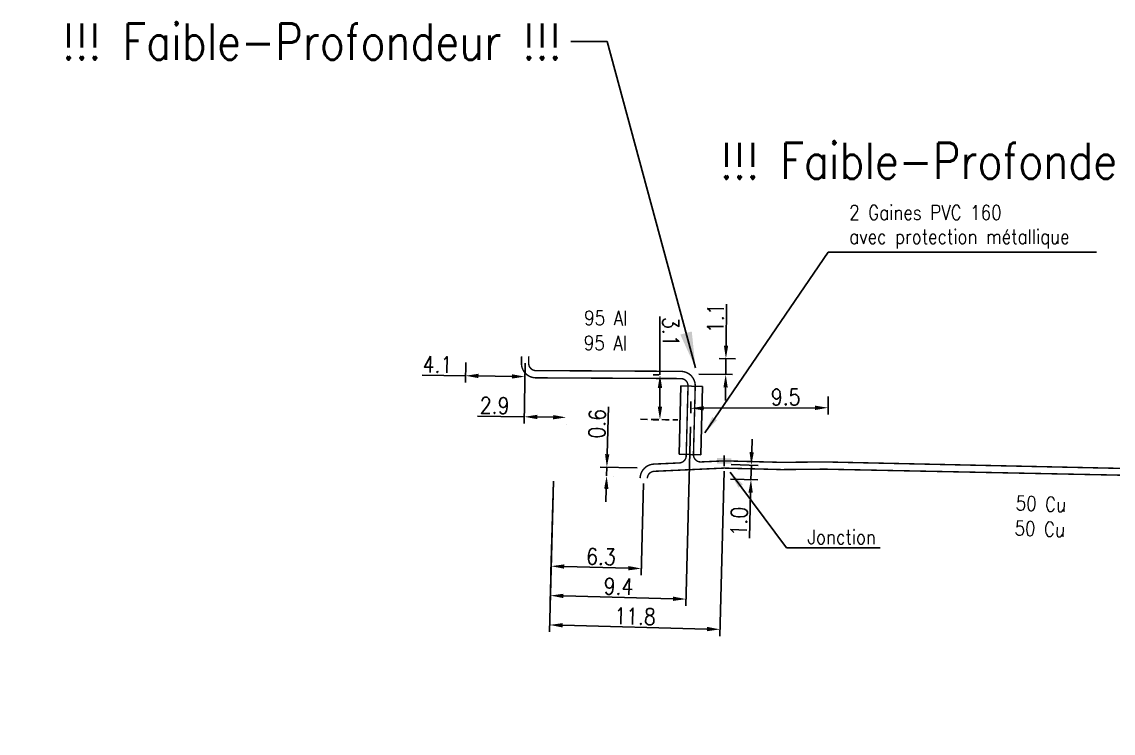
# Model space of a CAD drawing. Header units: millimetres. Extents: x 185000 to 186000, y 128000 to 129009.
# Drawn here: x 185024.9 to 185100.5, y 128278.5 to 128327.7 of the extents above; entities that cross this region are included whole.
import ezdxf
from ezdxf.enums import TextEntityAlignment as Align

# ---------------------------------------------------------------- set-up
doc = ezdxf.new("R2010")
doc.units = ezdxf.units.MM
doc.header["$PDMODE"] = 34
doc.linetypes.add('DASHED', pattern=[0.75, 0.5, -0.25])
doc.layers.get('0').update_dxf_attribs({"linetype": 'CONTINUOUS'})
doc.layers.get('DEFPOINTS').update_dxf_attribs({"linetype": 'CONTINUOUS'})
for name, color, linetype in [('M_120', 5, 'M_ST_13'), ('M_300', 7, 'CONTINUOUS'), ('M_400', 7, 'CONTINUOUS'), ('M_420', 7, 'CONTINUOUS')]:
    doc.layers.add(name, color=color, linetype=linetype)
doc.styles.get("Standard").update_dxf_attribs({"font": 'romans.shx', "width": 0.85})
doc.linetypes.add('M_ST_13', pattern='A,5,-0.3,["oo",Standard,S=1.5,R=0,X=0,Y=-0.5],-3', length=8.3)
doc.dimstyles.get("Standard").update_dxf_attribs({"dimtxt": 1.5, "dimasz": 1.2, "dimexe": 0.625, "dimexo": 0.625, "dimgap": 0.25, "dimtad": 1, "dimdec": 1, "dimzin": 0, "dimdsep": 46, "dimtxsty": 'Standard', "dimcen": -0.5, "dimadec": 0, "dimazin": 0, "dimtfac": 1, "dimtdec": 1, "dimtmove": 0, "dimatfit": 3, "dimfxl": 0, "dimtolj": 1, "dimtzin": 0, "dimarcsym": 0})

# ---------------------------------------------------------------- blocks, each defined once
blk = doc.blocks.new('*D293')
at = {"layer": 'DEFPOINTS', "color": 0, "linetype": 'Continuous', "transparency": 16777216}
for p in [(185061.755, 128296.38), (185068.003, 128296.218), (185061.59, 128290.033)]:
    blk.add_point(p, dxfattribs=at)
at = {"layer": 'M_120', "color": 0, "linetype": 'Continuous', "lineweight": -2, "transparency": 16777216}
for p, q in [((185061.742, 128295.911), (185061.578, 128289.564)), ((185067.99, 128295.749), (185067.826, 128289.402)), ((185066.938, 128289.894), (185062.49, 128290.009))]:
    blk.add_line(p, q, dxfattribs=at)
at = {"layer": 'M_120', "color": 0, "linetype": 'Continuous', "transparency": 16777216}
for points in [[(185062.493, 128290.159), (185062.486, 128289.859), (185061.59, 128290.033)], [(185066.942, 128290.044), (185066.934, 128289.744), (185067.838, 128289.87)]]:
    blk.add_solid(points, dxfattribs=at)
at = {"layer": 'M_120', "color": 0, "linetype": 'Continuous', "transparency": 16777216, "insert": (185065.044, 128290.693), "char_height": 1.125, "attachment_point": 5, "rotation": 358.51297}
blk.add_mtext('\\A1;6.3', dxfattribs=at)
blk = doc.blocks.new('*D294')
at = {"layer": 'DEFPOINTS', "color": 0, "linetype": 'Continuous', "transparency": 16777216}
for p in [(185071.256, 128300.148), (185061.755, 128296.38), (185061.537, 128288)]:
    blk.add_point(p, dxfattribs=at)
at = {"layer": 'M_120', "color": 0, "linetype": 'Continuous', "lineweight": -2, "transparency": 16777216}
for p, q in [((185071.243, 128299.679), (185070.922, 128287.287)), ((185061.742, 128295.911), (185061.525, 128287.531)), ((185070.034, 128287.779), (185062.437, 128287.977))]:
    blk.add_line(p, q, dxfattribs=at)
at = {"layer": 'M_120', "color": 0, "linetype": 'Continuous', "transparency": 16777216}
for points in [[(185062.441, 128288.126), (185062.433, 128287.827), (185061.537, 128288)], [(185070.038, 128287.929), (185070.03, 128287.629), (185070.934, 128287.756)]]:
    blk.add_solid(points, dxfattribs=at)
at = {"layer": 'M_120', "color": 0, "linetype": 'Continuous', "transparency": 16777216, "insert": (185066.255, 128288.628), "char_height": 1.125, "attachment_point": 5, "rotation": 358.51297}
blk.add_mtext('\\A1;9.4', dxfattribs=at)
blk = doc.blocks.new('*D295')
at = {"layer": 'DEFPOINTS', "color": 0, "linetype": 'Continuous', "transparency": 16777216}
for p in [(185073.577, 128297.073), (185061.755, 128296.38), (185061.484, 128285.967)]:
    blk.add_point(p, dxfattribs=at)
at = {"layer": 'M_120', "color": 0, "linetype": 'Continuous', "lineweight": -2, "transparency": 16777216}
for p, q in [((185073.564, 128296.605), (185073.268, 128285.192)), ((185061.742, 128295.911), (185061.472, 128285.499)), ((185072.381, 128285.684), (185062.384, 128285.944))]:
    blk.add_line(p, q, dxfattribs=at)
at = {"layer": 'M_120', "color": 0, "linetype": 'Continuous', "transparency": 16777216}
for points in [[(185062.388, 128286.094), (185062.38, 128285.794), (185061.484, 128285.967)], [(185072.385, 128285.834), (185072.377, 128285.534), (185073.28, 128285.661)]]:
    blk.add_solid(points, dxfattribs=at)
at = {"layer": 'M_120', "color": 0, "linetype": 'Continuous', "transparency": 16777216, "insert": (185067.402, 128286.564), "char_height": 1.125, "attachment_point": 5, "rotation": 358.51297}
blk.add_mtext('\\A1;11.8', dxfattribs=at)
blk = doc.blocks.new('*D296')
at = {"layer": 'DEFPOINTS', "color": 0, "linetype": 'Continuous', "transparency": 16777216}
for p in [(185073.577, 128297.073), (185073.551, 128296.074), (185075.426, 128296.025)]:
    blk.add_point(p, dxfattribs=at)
at = {"layer": 'M_120', "color": 0, "linetype": 'Continuous', "lineweight": -2, "transparency": 16777216}
for p, q in [((185075.475, 128297.924), (185075.499, 128298.824)), ((185074.045, 128297.061), (185075.921, 128297.012)), ((185075.452, 128297.025), (185075.426, 128296.025)), ((185074.019, 128296.061), (185075.895, 128296.013)), ((185075.403, 128295.125), (185075.321, 128291.984))]:
    blk.add_line(p, q, dxfattribs=at)
at = {"layer": 'M_120', "color": 0, "linetype": 'Continuous', "transparency": 16777216}
for points in [[(185075.325, 128297.928), (185075.625, 128297.92), (185075.452, 128297.025)], [(185075.253, 128295.129), (185075.553, 128295.121), (185075.426, 128296.025)]]:
    blk.add_solid(points, dxfattribs=at)
at = {"layer": 'M_120', "color": 0, "linetype": 'Continuous', "transparency": 16777216, "insert": (185074.6, 128293.124), "char_height": 1.125, "attachment_point": 5, "rotation": 88.51297}
blk.add_mtext('\\A1;1.0', dxfattribs=at)
blk = doc.blocks.new('*D297')
at = {"layer": 'DEFPOINTS', "color": 0, "linetype": 'Continuous', "transparency": 16777216}
for p in [(185068.018, 128296.817), (185065.431, 128296.284), (185065.431, 128296.284)]:
    blk.add_point(p, dxfattribs=at)
at = {"layer": 'M_120', "color": 0, "linetype": 'Continuous', "lineweight": -2, "transparency": 16777216}
for p, q in [((185065.47, 128297.784), (185065.555, 128301.061)), ((185067.55, 128296.83), (185064.978, 128296.896)), ((185065.431, 128296.284), (185065.446, 128296.884)), ((185065.899, 128296.272), (185065.899, 128296.272)), ((185065.407, 128295.385), (185065.384, 128294.485))]:
    blk.add_line(p, q, dxfattribs=at)
at = {"layer": 'M_120', "color": 0, "linetype": 'Continuous', "transparency": 16777216}
for points in [[(185065.32, 128297.788), (185065.62, 128297.78), (185065.446, 128296.884)], [(185065.257, 128295.389), (185065.557, 128295.381), (185065.431, 128296.284)]]:
    blk.add_solid(points, dxfattribs=at)
at = {"layer": 'M_120', "color": 0, "linetype": 'Continuous', "transparency": 16777216, "insert": (185064.774, 128299.892), "char_height": 1.125, "attachment_point": 5, "rotation": 88.51297}
blk.add_mtext('\\A1;0.6', dxfattribs=at)
blk = doc.blocks.new('*D298')
at = {"layer": 'DEFPOINTS', "color": 0, "linetype": 'Continuous', "transparency": 16777216}
for p in [(185059.79, 128304.561), (185062.629, 128300.332), (185062.629, 128300.332)]:
    blk.add_point(p, dxfattribs=at)
at = {"layer": 'M_120', "color": 0, "linetype": 'Continuous', "lineweight": -2, "transparency": 16777216}
for p, q in [((185059.784, 128304.093), (185059.722, 128299.906)), ((185059.729, 128300.374), (185056.496, 128300.422)), ((185061.729, 128300.345), (185060.629, 128300.361)), ((185062.622, 128299.863), (185062.622, 128299.863))]:
    blk.add_line(p, q, dxfattribs=at)
at = {"layer": 'M_120', "color": 0, "linetype": 'Continuous', "transparency": 16777216}
for points in [[(185060.631, 128300.511), (185060.627, 128300.211), (185059.729, 128300.374)], [(185061.731, 128300.495), (185061.726, 128300.195), (185062.629, 128300.332)]]:
    blk.add_solid(points, dxfattribs=at)
at = {"layer": 'M_120', "color": 0, "linetype": 'Continuous', "transparency": 16777216, "insert": (185057.674, 128301.155), "char_height": 1.125, "attachment_point": 5, "rotation": 359.15809}
blk.add_mtext('\\A1;2.9', dxfattribs=at)
blk = doc.blocks.new('*D299')
at = {"layer": 'DEFPOINTS', "color": 0, "linetype": 'Continuous', "transparency": 16777216}
for p in [(185069.508, 128303.274), (185069.124, 128300.174), (185069.508, 128300.174)]:
    blk.add_point(p, dxfattribs=at)
at = {"layer": 'M_120', "color": 0, "linetype": 'Continuous', "lineweight": -2, "transparency": 16777216}
for p, q in [((185069.124, 128303.274), (185069.124, 128307.306)), ((185069.039, 128303.274), (185068.655, 128303.274)), ((185069.124, 128301.074), (185069.124, 128302.374)), ((185069.039, 128300.174), (185068.655, 128300.174))]:
    blk.add_line(p, q, dxfattribs=at)
at = {"layer": 'M_120', "color": 0, "linetype": 'Continuous', "transparency": 16777216}
for points in [[(185069.274, 128302.374), (185068.974, 128302.374), (185069.124, 128303.274)], [(185069.274, 128301.074), (185068.974, 128301.074), (185069.124, 128300.174)]]:
    blk.add_solid(points, dxfattribs=at)
at = {"layer": 'M_120', "color": 0, "linetype": 'Continuous', "transparency": 16777216, "insert": (185069.874, 128306.254), "char_height": 1.125, "attachment_point": 5, "rotation": 270.00386}
blk.add_mtext('\\A1;3.1', dxfattribs=at)
blk = doc.blocks.new('M_300_04')
at = {"color": 0, "linetype": 'Continuous'}
blk.add_line((0, 0.375), (0, -0.375), dxfattribs=at)
blk.add_solid([(-0.5, 0.188), (-0.5, -0.188), (0.5, 0.188), (0.5, -0.188)], dxfattribs=at)
at = {"color": 0, "linetype": 'Continuous', "width": 0.75, "flags": 3}
for tag, p in [('DEF_LEG', (0, -5)), ('DEF_COUP', (0.023, -7.005)), ('DEF_TYPE', (0, -9))]:
    blk.add_attdef(tag, text='', height=1.2, dxfattribs=at).set_placement(p, align=Align.MIDDLE)
blk = doc.blocks.new('*D311')
at = {"layer": 'DEFPOINTS', "color": 0, "linetype": 'Continuous', "transparency": 16777216}
for p in [(185073.69, 128304.402), (185074.832, 128304.389), (185071.338, 128303.329)]:
    blk.add_point(p, dxfattribs=at)
at = {"layer": 'M_120', "color": 0, "linetype": 'Continuous', "lineweight": -2, "transparency": 16777216}
for p, q in [((185073.7, 128305.302), (185073.733, 128308.17)), ((185074.363, 128304.394), (185073.221, 128304.407)), ((185073.678, 128303.302), (185073.69, 128304.402)), ((185071.806, 128303.323), (185074.146, 128303.296)), ((185073.667, 128302.402), (185073.657, 128301.502))]:
    blk.add_line(p, q, dxfattribs=at)
at = {"layer": 'M_120', "color": 0, "linetype": 'Continuous', "transparency": 16777216}
for points in [[(185073.55, 128305.303), (185073.85, 128305.3), (185073.69, 128304.402)], [(185073.517, 128302.404), (185073.817, 128302.4), (185073.678, 128303.302)]]:
    blk.add_solid(points, dxfattribs=at)
at = {"layer": 'M_120', "color": 0, "linetype": 'Continuous', "transparency": 16777216, "insert": (185072.972, 128307.195), "char_height": 1.125, "attachment_point": 5, "rotation": 89.34286}
blk.add_mtext('\\A1;1.1', dxfattribs=at)
blk = doc.blocks.new('*D319')
at = {"layer": 'DEFPOINTS', "color": 0, "linetype": 'Continuous', "transparency": 16777216}
for p in [(185055.677, 128304.608), (185059.79, 128304.561), (185059.77, 128303.154)]:
    blk.add_point(p, dxfattribs=at)
at = {"layer": 'M_120', "color": 0, "linetype": 'Continuous', "lineweight": -2, "transparency": 16777216}
for p, q in [((185055.67, 128304.14), (185055.65, 128302.745)), ((185059.784, 128304.093), (185059.763, 128302.685)), ((185055.657, 128303.214), (185052.652, 128303.258)), ((185058.87, 128303.167), (185056.557, 128303.201))]:
    blk.add_line(p, q, dxfattribs=at)
at = {"layer": 'M_120', "color": 0, "linetype": 'Continuous', "transparency": 16777216}
for points in [[(185056.559, 128303.351), (185056.554, 128303.051), (185055.657, 128303.214)], [(185058.872, 128303.317), (185058.868, 128303.017), (185059.77, 128303.154)]]:
    blk.add_solid(points, dxfattribs=at)
at = {"layer": 'M_120', "color": 0, "linetype": 'Continuous', "transparency": 16777216, "insert": (185053.715, 128303.993), "char_height": 1.125, "attachment_point": 5, "rotation": 359.15809}
blk.add_mtext('\\A1;4.1', dxfattribs=at)
blk = doc.blocks.new('*D320')
at = {"layer": 'DEFPOINTS', "color": 0, "linetype": 'Continuous', "transparency": 16777216}
for p in [(185080.766, 128302.238), (185080.771, 128300.999), (185071.256, 128300.148)]:
    blk.add_point(p, dxfattribs=at)
at = {"layer": 'M_120', "color": 0, "linetype": 'Continuous', "lineweight": -2, "transparency": 16777216}
for p, q in [((185080.768, 128301.769), (185080.773, 128300.53)), ((185071.254, 128300.617), (185071.251, 128301.431)), ((185072.152, 128300.965), (185079.871, 128300.995))]:
    blk.add_line(p, q, dxfattribs=at)
at = {"layer": 'M_120', "color": 0, "linetype": 'Continuous', "transparency": 16777216}
for points in [[(185072.152, 128301.115), (185072.153, 128300.815), (185071.252, 128300.962)], [(185079.871, 128301.145), (185079.872, 128300.845), (185080.771, 128300.999)]]:
    blk.add_solid(points, dxfattribs=at)
at = {"layer": 'M_120', "color": 0, "linetype": 'Continuous', "transparency": 16777216, "insert": (185077.829, 128301.738), "char_height": 1.125, "attachment_point": 5, "rotation": 0.22304}
blk.add_mtext('\\A1;9.5', dxfattribs=at)

msp = doc.modelspace()

# ---------------------------------------------------------------- linework, layer by layer
at = {"layer": 'M_120', "const_width": 0.1}
for points in [[(185123.05, 128321.72), (185124.229, 128321.465), (185128.462, 128320.796, -0.414168), (185128.878, 128320.224), (185128.324, 128316.718), (185128.093, 128313.921), (185127.756, 128312.254), (185126.1, 128300.827), (185124.851, 128294.231, -0.509991), (185124.118, 128293.886), (185119.763, 128296.282, 0.120862), (185119.303, 128296.405), (185080.572, 128297.248), (185077.555, 128297.22), (185073.574, 128297.323), (185073.574, 128297.323), (185071.967, 128297.249, -0.435447), (185071.444, 128297.762), (185071.567, 128302.492, 0.420326), (185070.572, 128303.518), (185069.509, 128303.524), (185060.531, 128303.57, -0.417018), (185060.033, 128304.077), (185060.04, 128304.558)], [(185067.753, 128296.224), (185067.75, 128296.126, -0.393294), (185068.704, 128297.099), (185070.464, 128297.18, 0.393294), (185070.941, 128297.667), (185071.067, 128302.505, 0.420326), (185070.569, 128303.018), (185069.506, 128303.024), (185060.528, 128303.07, -0.417018), (185059.533, 128304.084), (185059.54, 128304.565)]]:
    msp.add_lwpolyline(points, format="xyb", dxfattribs=at)
at = {"layer": 'M_120', "color": 7, "linetype": 'DASHED', "flags": 128}
msp.add_lwpolyline([(185067.765, 128300.199), (185069.508, 128300.174), (185070.353, 128300.161)], dxfattribs=at)
at = {"layer": 'M_120'}
msp.add_lwpolyline([(185068.252, 128296.211, 0.1, 0.1, 0), (185068.25, 128296.113, 0.1, 0.1, -0.393294), (185068.727, 128296.6, 0.1, 0.1, 0), (185073.57, 128296.823, 0.1, 0.1, 0), (185077.544, 128296.72, 0.1, 0.1, 0), (185080.558, 128296.748, 0.1, 0.1, 0), (185119.185, 128295.964, 0.1, 0.1, -0.121234), (185119.415, 128295.902, 0.1, 0.1, 0), (185124.476, 128293.119, 0.1, 0.1, -0.24587), (185124.732, 128292.733, 0.1, 0.1, 0), (185124.858, 128291.522, 0.1, 0.1, 0), (185124.697, 128288.92, 0.1, 0.1, 0), (185124.398, 128287.146, 0.1, 0.1, -0.279271), (185124.039, 128286.647, 0.1, 0.1, 0.645086), (185124.039, 128284.818, 0.1, 0.1, -0.279271), (185124.398, 128284.318, 0.1, 0.1, 0), (185124.414, 128283.733, 0.1, 0.1, 0), (185124.527, 128279.696, 0.1, 0.1, 0), (185124.728, 128272.537, 0.1, 0.1, 0), (185124.963, 128266.156, 0.1, 0.1, 0), (185124.995, 128265.297, 0.1, 0.1, 0.43199), (185125.543, 128264.818, 0.1, 0.1, 0), (185127.508, 128265.009, 0, 0, 0)], format="xyseb", dxfattribs=at)
at = {"layer": 'M_400', "color": 7, "linetype": 'CONTINUOUS'}
for p, q in [((185070.567, 128302.518), (185070.444, 128297.788)), ((185070.567, 128302.518), (185071.317, 128302.499)), ((185072.066, 128302.479), (185071.317, 128302.499)), ((185072.066, 128302.479), (185071.944, 128297.749)), ((185070.444, 128297.788), (185071.194, 128297.768)), ((185071.944, 128297.749), (185071.194, 128297.768))]:
    msp.add_line(p, q, dxfattribs=at)

# ---------------------------------------------------------------- block references
at = {"layer": 'M_300', "rotation": 359.3921654937132}
msp.add_blockref('M_300_04', (185073.574, 128297.323), dxfattribs=at)

# ---------------------------------------------------------------- texts
at = {"layer": 'M_120', "width": 0.85}
for s, rotation, p in [('95 Al', 359.70609, (185065.366, 128307.207)), ('95 Al', 359.70609, (185065.343, 128305.475)), ('50 Cu', 358.03455, (185095.501, 128294.345)), ('50 Cu', 358.03455, (185095.427, 128292.615))]:
    msp.add_text(s, height=1, rotation=rotation, dxfattribs=at).set_placement(p, align=Align.MIDDLE)
at = {"layer": 'M_300', "insert": (185079.346, 128292.053), "char_height": 1, "attachment_point": 4}
msp.add_mtext('Jonction', dxfattribs=at)
at = {"layer": 'M_400', "insert": (185082.226, 128313.51), "char_height": 1, "attachment_point": 4}
msp.add_mtext('2 Gaines PVC 160\\Pavec protection métallique', dxfattribs=at)
at = {"layer": 'M_420', "char_height": 2.5, "attachment_point": 6}
for insert in [(185062.328, 128326.339), (185107.879, 128318.092)]:
    msp.add_mtext('!!! Faible-Profondeur !!!', dxfattribs=dict(at, insert=insert))

# ---------------------------------------------------------------- dimensions: what is measured, and where the dimension line sits
at = {"layer": 'M_120', "linetype": 'Continuous'}
for base, p1, p2, angle, picture, middle in [((185073.69, 128304.402), (185071.338, 128303.329), (185074.832, 128304.389), 269.34286, '*D311', (185073.722, 128307.186)), ((185069.124, 128300.174), (185069.508, 128303.274), (185069.508, 128300.174), 90.00386, '*D299', (185069.124, 128306.253)), ((185059.77, 128303.154), (185055.677, 128304.608), (185059.79, 128304.561), 179.15809, '*D319', (185053.704, 128303.243)), ((185062.629, 128300.332), (185059.79, 128304.561), (185062.629, 128300.332), 179.15809, '*D298', (185057.663, 128300.405)), ((185065.431, 128296.284), (185068.018, 128296.817), (185065.431, 128296.284), 88.51297, '*D297', (185065.524, 128299.872)), ((185061.537, 128288), (185071.256, 128300.148), (185061.755, 128296.38), 358.51297, '*D294', (185066.236, 128287.878)), ((185075.426, 128296.025), (185073.577, 128297.073), (185073.551, 128296.074), 88.51297, '*D296', (185075.35, 128293.105)), ((185061.484, 128285.967), (185073.577, 128297.073), (185061.755, 128296.38), 358.51297, '*D295', (185067.382, 128285.814)), ((185061.589868, 128290.032526), (185068.002535, 128296.217607), (185061.75464, 128296.379799), 358.512966, '*D293', (185065.024547, 128289.943364))]:
    dim = msp.add_linear_dim(base=base, p1=p1, p2=p2, angle=angle, dimstyle='Standard', override={"dimscale": 0.75}, dxfattribs=at)
    dim.commit()
    dim.dimension.update_dxf_attribs({"geometry": picture, "text_midpoint": middle, "dimtype": 160})
dim = msp.add_linear_dim(base=(185080.771, 128300.999), p1=(185071.256, 128300.148), p2=(185080.766, 128302.238), angle=180.22304, text='9.5', dimstyle='Standard', override={"dimscale": 0.75}, dxfattribs=at)
dim.commit()
dim.dimension.update_dxf_attribs({"geometry": '*D320', "text_midpoint": (185077.832, 128300.988), "dimtype": 160})

# ---------------------------------------------------------------- leaders
at = {"layer": 'M_300', "annotation_type": 0, "has_hookline": 1, "hookline_direction": 0, "text_width": 5.019}
msp.add_leader([(185073.994, 128296.544), (185077.896, 128291.303), (185079.096, 128291.303)], dimstyle='Standard', dxfattribs=at)
at = {"layer": 'M_400', "annotation_type": 0, "has_hookline": 1, "hookline_direction": 0, "text_width": 17.121}
msp.add_leader([(185072.231, 128299.26), (185080.776, 128311.76), (185081.976, 128311.76)], dimstyle='Standard', dxfattribs=at)
at = {"layer": 'M_420', "annotation_type": 0, "has_hookline": 1, "hookline_direction": 1, "text_width": 38.655}
for points in [[(185071.586, 128303.759), (185065.458, 128326.339), (185062.958, 128326.339)], [(185126.887, 128312.66), (185111.009, 128318.092), (185108.509, 128318.092)]]:
    msp.add_leader(points, dimstyle='Standard', override={"dimasz": 2.5, "dimgap": -0.63, "dimtad": 0}, dxfattribs=at)

doc.saveas('drawing.dxf')
